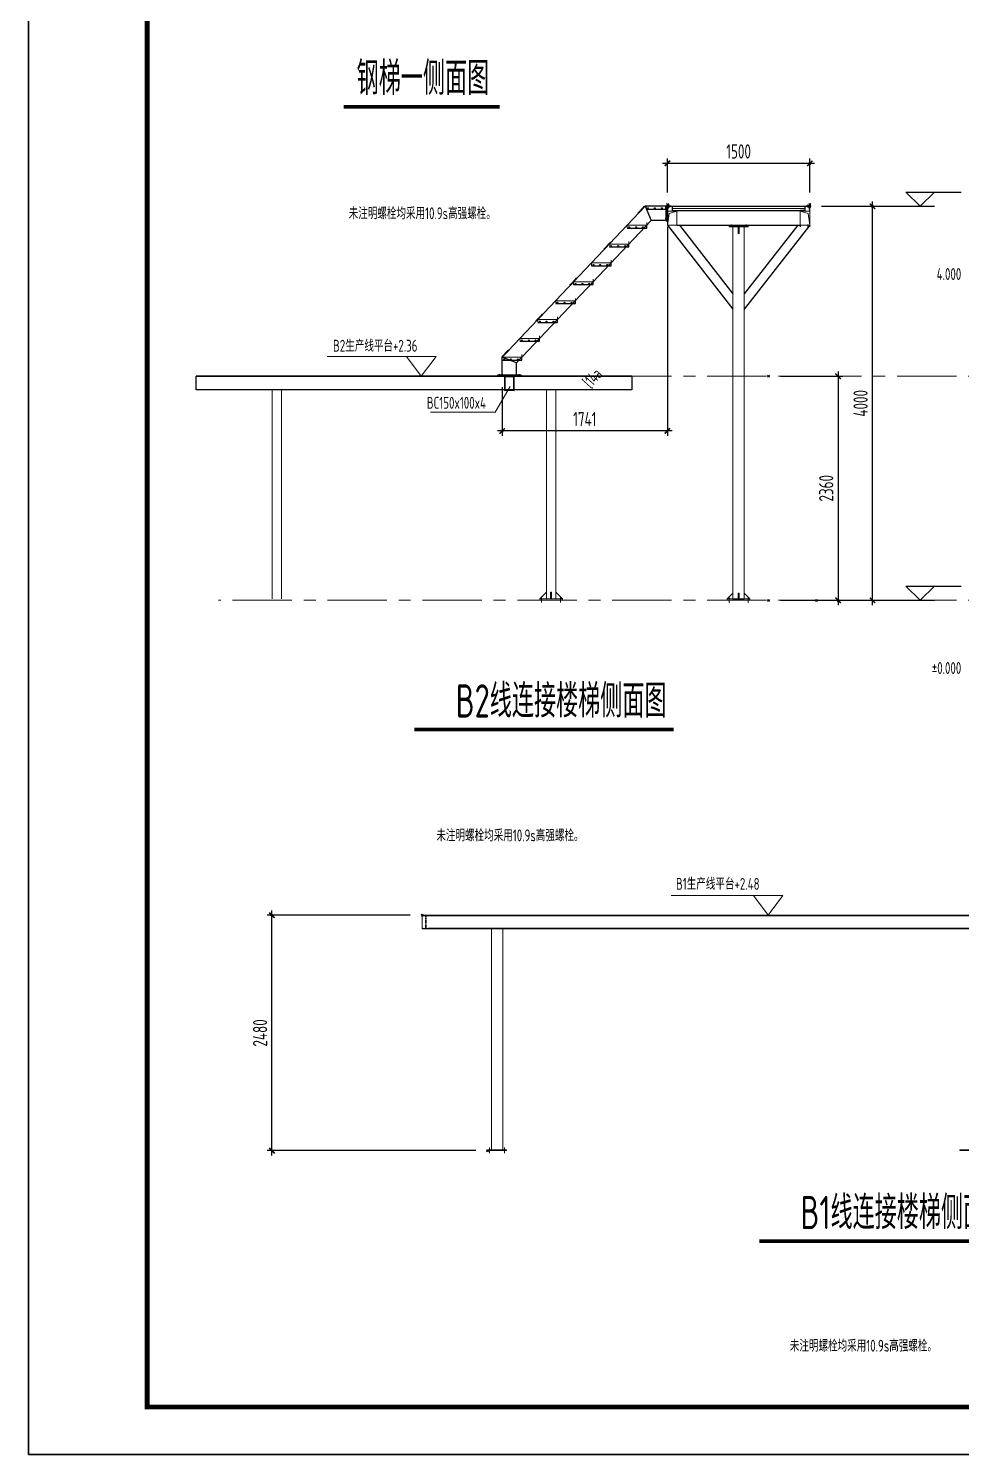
# Model space of a CAD drawing. Extents: x 498328 to 716449, y -893371 to -467753.
# Drawn here: x 526627 to 546287, y -821882 to -791843 of the extents above; entities that cross this region are included whole.
import ezdxf
from ezdxf.enums import TextEntityAlignment as Align

# ---------------------------------------------------------------- set-up
doc = ezdxf.new("R2010")
doc.units = 0
doc.header["$LTSCALE"] = 1000
doc.header["$PDMODE"] = 35
doc.header["$PDSIZE"] = 20
for name, pattern in [('CACHE', [0.375, 0.25, -0.125]), ('CENTER', [2, 1.25, -0.25, 0.25, -0.25]), ('CENTER2', [28.575, 19.05, -3.175, 3.175, -3.175])]:
    doc.linetypes.add(name, pattern=pattern)
doc.layers.get('0').update_dxf_attribs({"linetype": 'CONTINUOUS'})
for name, color, linetype in [('1轮廓实线层', 7, 'CONTINUOUS'), ('AXIS', 251, 'CENTER'), ('DIM', 3, 'CONTINUOUS'), ('HATCH', 252, 'CONTINUOUS'), ('PUB_TEXT', 7, 'CONTINUOUS'), ('PUB_TITLE', 4, 'CONTINUOUS'), ('SD_NAME_TOPC', 7, 'CONTINUOUS'), ('THIN', 7, 'CONTINUOUS'), ('设备基础', 2, 'CONTINUOUS')]:
    doc.layers.add(name, color=color, linetype=linetype)
doc.layers.add('22', color=7, linetype='CONTINUOUS', plot=False)
doc.layers.add('yichutu', color=7, linetype='CONTINUOUS', true_color=0xffffff, plot=False)
doc.layers.add('平立面图文字', color=7, linetype='CONTINUOUS', lineweight=18)
doc.layers.add('详图标注文字', color=7, linetype='CONTINUOUS', lineweight=18)
doc.styles.add('StTextStyle', font='yjkeng.shx', dxfattribs={"width": 0.7, "height": 250, "bigfont": 'yjkchn.shx'})
doc.styles.add('TSSD-REIN', font='tssdeng.shx', dxfattribs={"width": 0.7, "bigfont": 'tssdchn.shx'})
doc.styles.add('TSSD_DIMENSION', font='Tssdeng.shx', dxfattribs={"width": 0.7, "bigfont": 'hztxt.shx'})
doc.styles.add('TSSD_LABEL', font='Tssdeng.shx', dxfattribs={"width": 0.7, "bigfont": 'hztxt.shx'})
doc.styles.add('TSSD_REIN', font='Tssdeng.shx', dxfattribs={"width": 0.7, "bigfont": 'hztxt.shx'})
doc.dimstyles.new('TSSD_50_100', dxfattribs={"dimtxt": 300, "dimasz": 80, "dimexe": 100, "dimexo": 250, "dimgap": 100, "dimtad": 1, "dimdec": 0, "dimlfac": 0.5, "dimzin": 0, "dimdsep": 46, "dimtxsty": 'TSSD_DIMENSION', "dimblk": 'ARCHTICK', "dimcen": 0, "dimdle": 100, "dimclrt": 7, "dimadec": 0, "dimazin": 0, "dimtfac": 1, "dimtdec": 0, "dimtix": 1, "dimtmove": 2, "dimatfit": 3, "dimldrblk": 'ARCHTICK', "dimfxl": 0, "dimtolj": 1, "dimtzin": 0, "dimarcsym": 0})

# ---------------------------------------------------------------- blocks, each defined once
blk = doc.blocks.new('_ARCHTICK')
at = {"color": 0, "const_width": 0.4}
blk.add_lwpolyline([(-0.71, -0.71), (0.71, 0.71)], dxfattribs=at)
blk = doc.blocks.new('*D404')
at = {"layer": '22', "color": 0, "transparency": 16777216}
for p in [(543090, -795588), (544410, -795588), (543230, -803888)]:
    blk.add_point(p, dxfattribs=at)
at = {"layer": 'DIM', "color": 0, "lineweight": -2, "transparency": 16777216}
for p, q in [((543340, -795588), (544510, -795588)), ((544410, -803988), (544410, -795488)), ((543480, -803888), (544510, -803888))]:
    blk.add_line(p, q, dxfattribs=at)
at = {"layer": 'DIM', "color": 0, "lineweight": -2, "transparency": 16777216, "xscale": 80, "yscale": 80, "zscale": 80}
for p, rotation in [((544410, -795588), 90), ((544410, -803888), 270)]:
    blk.add_blockref('_ARCHTICK', p, dxfattribs=dict(at, rotation=rotation))
at = {"layer": 'DIM', "color": 7, "transparency": 16777216, "insert": (544160, -799738), "char_height": 300, "attachment_point": 5, "rotation": 90, "style": 'TSSD_DIMENSION'}
blk.add_mtext('\\A1;4000', dxfattribs=at)
blk = doc.blocks.new('240底板16mm厚')
at = {"layer": '1轮廓实线层', "lineweight": 9}
for p, q in [((1000128, -470401), (1000198, -470331)), ((1000243, -470331), (1000253, -470331)), ((1000243, -470401), (1000243, -470331)), ((1000253, -470401), (1000253, -470331)), ((1000368, -470401), (1000298, -470331))]:
    blk.add_line(p, q, dxfattribs=at)
at = {"layer": '1轮廓实线层', "linetype": 'CENTER2', "lineweight": 20, "ltscale": 0.01}
for p, q in [((1000148, -470383), (1000148, -470442)), ((1000348, -470383), (1000348, -470442))]:
    blk.add_line(p, q, dxfattribs=at)
at = {"layer": '1轮廓实线层', "lineweight": 20}
blk.add_lwpolyline([(1000128, -470401), (1000368, -470401), (1000368, -470417), (1000128, -470417)], close=True, dxfattribs=at)
blk = doc.blocks.new('*D405')
at = {"layer": '22', "color": 0, "transparency": 16777216}
for p in [(543090, -794682), (540090, -795550), (543090, -795550)]:
    blk.add_point(p, dxfattribs=at)
at = {"layer": 'DIM', "color": 0, "lineweight": -2, "transparency": 16777216}
for p, q in [((539990, -794682), (543190, -794682)), ((540090, -795300), (540090, -794582)), ((543090, -795300), (543090, -794582))]:
    blk.add_line(p, q, dxfattribs=at)
at = {"layer": 'DIM', "color": 0, "lineweight": -2, "transparency": 16777216, "xscale": 80, "yscale": 80, "zscale": 80, "rotation": 180}
blk.add_blockref('_ARCHTICK', (540090, -794682), dxfattribs=at)
at = {"layer": 'DIM', "color": 0, "lineweight": -2, "transparency": 16777216, "xscale": 80, "yscale": 80, "zscale": 80}
blk.add_blockref('_ARCHTICK', (543090, -794682), dxfattribs=at)
at = {"layer": 'DIM', "color": 7, "transparency": 16777216, "insert": (541590, -794432), "char_height": 300, "attachment_point": 5, "style": 'TSSD_DIMENSION'}
blk.add_mtext('\\A1;1500', dxfattribs=at)
blk = doc.blocks.new('爬梯护栏固定件')
at = {"layer": '1轮廓实线层', "linetype": 'CENTER2', "lineweight": 20, "ltscale": 0.01}
for p, q in [((234403, 412632), (234394, 412640)), ((234463, 412696), (234455, 412704))]:
    blk.add_line(p, q, dxfattribs=at)
at = {"layer": '设备基础', "color": 0}
for p, q in [((234395, 412632), (234463, 412705)), ((234395, 412632), (234398, 412629)), ((234398, 412629), (234467, 412701)), ((234463, 412705), (234467, 412701))]:
    blk.add_line(p, q, dxfattribs=at)
blk = doc.blocks.new('*D403')
at = {"layer": '22', "color": 0, "transparency": 16777216}
for p in [(540090, -795888), (536609, -799148), (536609, -800321)]:
    blk.add_point(p, dxfattribs=at)
at = {"layer": 'DIM', "color": 0, "lineweight": -2, "transparency": 16777216}
for p, q in [((540090, -796138), (540090, -800421)), ((536609, -799398), (536609, -800421)), ((540190, -800321), (536509, -800321))]:
    blk.add_line(p, q, dxfattribs=at)
at = {"layer": 'DIM', "color": 0, "lineweight": -2, "transparency": 16777216, "xscale": 80, "yscale": 80, "zscale": 80, "rotation": 180}
blk.add_blockref('_ARCHTICK', (536609, -800321), dxfattribs=at)
at = {"layer": 'DIM', "color": 0, "lineweight": -2, "transparency": 16777216, "xscale": 80, "yscale": 80, "zscale": 80}
blk.add_blockref('_ARCHTICK', (540090, -800321), dxfattribs=at)
at = {"layer": 'DIM', "color": 7, "transparency": 16777216, "insert": (538349, -800071), "char_height": 300, "attachment_point": 5, "style": 'TSSD_DIMENSION'}
blk.add_mtext('\\A1;1741', dxfattribs=at)
blk = doc.blocks.new('*D406')
at = {"layer": '22', "color": 0, "transparency": 16777216}
for p in [(542220, -799168), (542220, -803888), (543686, -803888)]:
    blk.add_point(p, dxfattribs=at)
at = {"layer": 'DIM', "color": 0, "lineweight": -2, "transparency": 16777216}
for p, q in [((542470, -799168), (543786, -799168)), ((543686, -799068), (543686, -803988)), ((542470, -803888), (543786, -803888))]:
    blk.add_line(p, q, dxfattribs=at)
at = {"layer": 'DIM', "color": 0, "lineweight": -2, "transparency": 16777216, "xscale": 80, "yscale": 80, "zscale": 80}
for p, rotation in [((543686, -799168), 90), ((543686, -803888), 270)]:
    blk.add_blockref('_ARCHTICK', p, dxfattribs=dict(at, rotation=rotation))
at = {"layer": 'DIM', "color": 7, "transparency": 16777216, "insert": (543436, -801528), "char_height": 300, "attachment_point": 5, "rotation": 90, "style": 'TSSD_DIMENSION'}
blk.add_mtext('\\A1;2360', dxfattribs=at)
blk = doc.blocks.new('140工字钢')
at = {"layer": '1轮廓实线层', "color": 4, "linetype": 'CACHE', "lineweight": 20, "ltscale": 0.05}
for p, q in [((295776, 414570), (295856, 414570)), ((295792, 414565), (295809, 414565)), ((295813, 414562), (295813, 414439)), ((295818, 414562), (295818, 414439)), ((295823, 414565), (295839, 414565)), ((295776, 414430), (295856, 414430)), ((295792, 414435), (295809, 414435)), ((295823, 414435), (295839, 414435))]:
    blk.add_line(p, q, dxfattribs=at)
for centre, radius, start, end in [((295793, 414598), 32.3, 237.6688, 268.8003), ((295809, 414561), 4.29, 9.2047, 90.5269), ((295823, 414561), 4.29, 89.4731, 170.7953), ((295838, 414598), 32.3, 271.1997, 302.3312), ((295793, 414403), 32.3, 91.1997, 122.3312), ((295809, 414440), 4.29, 269.4731, 350.7953), ((295823, 414440), 4.29, 189.2047, 270.5269), ((295838, 414403), 32.3, 57.6688, 88.8003)]:
    blk.add_arc(centre, radius, start, end, dxfattribs=at)
blk = doc.blocks.new('*D414')
at = {"layer": '22', "color": 0, "transparency": 16777216}
for p in [(531757, -810522), (534920, -810522), (536300, -815482)]:
    blk.add_point(p, dxfattribs=at)
at = {"layer": 'DIM', "color": 0, "lineweight": -2, "transparency": 16777216}
for p, q in [((531757, -815582), (531757, -810422)), ((534670, -810522), (531657, -810522)), ((536050, -815482), (531657, -815482))]:
    blk.add_line(p, q, dxfattribs=at)
at = {"layer": 'DIM', "color": 0, "lineweight": -2, "transparency": 16777216, "xscale": 80, "yscale": 80, "zscale": 80}
for p, rotation in [((531757, -810522), 90), ((531757, -815482), 270)]:
    blk.add_blockref('_ARCHTICK', p, dxfattribs=dict(at, rotation=rotation))
at = {"layer": 'DIM', "color": 7, "transparency": 16777216, "insert": (531507, -813002), "char_height": 300, "attachment_point": 5, "rotation": 90, "style": 'TSSD_DIMENSION'}
blk.add_mtext('\\A1;2480', dxfattribs=at)
blk = doc.blocks.new('yct-841-594-84100-59400-100-1000.0')
at = {"layer": 'yichutu', "color": 7, "true_color": 0xffffff}
blk.add_lwpolyline([(0, 0), (0, 59400), (84100, 59400), (84100, 0)], close=True, dxfattribs=at)

msp = doc.modelspace()

# ---------------------------------------------------------------- hatches: boundary and pattern name
at = {"layer": '1轮廓实线层', "lineweight": 20, "true_color": 0xadadad}
h = msp.add_hatch(dxfattribs=at)
h.set_pattern_fill('ANGLE', color=253, scale=20)
h.set_pattern_definition([(0, (-1382860.984, 137006.12), (0, 5.5), [4, -1.5]), (90, (-1382860.984, 137006.12), (-5.5, 3e-16), [4, -1.5])])
h.paths.add_polyline_path([(540290, -795687.6), (540190, -795687.6), (540190, -795675.6), (540290, -795675.6)])
h = msp.add_hatch(dxfattribs=at)
h.set_pattern_fill('ANGLE', color=253, scale=20)
h.set_pattern_definition([(0, (-1382900.984, 137006.12), (0, 5.5), [4, -1.5]), (90, (-1382900.984, 137006.12), (-5.5, 3e-16), [4, -1.5])])
h.paths.add_polyline_path([(542890, -795687.6), (542990, -795687.6), (542990, -795675.6), (542890, -795675.6)])
at = {"layer": 'HATCH'}
h = msp.add_hatch(dxfattribs=at)
h.set_pattern_fill('METAL', color=256, scale=4, style=0)
h.set_pattern_definition([(45, (316920.494, -498973.72), (-11.3137085, 11.3137085), [])])
h.paths.add_polyline_path([(536858.7, -799167.6), (536658.7, -799167.6), (536658.7, -799467.6), (536858.7, -799467.6)])
h.paths.add_polyline_path([(536668.7, -799177.6), (536848.7, -799177.6), (536848.7, -799457.6), (536668.7, -799457.6)], flags=16)

# ---------------------------------------------------------------- linework, layer by layer
at = {"layer": '1轮廓实线层', "linetype": 'CENTER2', "lineweight": 20, "ltscale": 0.01}
for p, q in [((539485.4, -795732.1), (539468.4, -795716)), ((539606.4, -795604.4), (539589.4, -795588.3)), ((540104.8, -795627.6), (540043.3, -795627.6)), ((540130, -795547.6), (540130, -795607.5)), ((543050, -795547.6), (543050, -795607.5)), ((540104.8, -795847.6), (540043.3, -795847.6)), ((541430, -796030), (541430, -795968.5)), ((541750, -796030), (541750, -795968.5)), ((543050, -796030), (543050, -795968.5)), ((536548.7, -799182.3), (536548.7, -799120.8)), ((536968.7, -799182.3), (536968.7, -799120.8)), ((541390, -803818.4), (541390, -803938.2)), ((541790, -803818.4), (541790, -803938.2))]:
    msp.add_line(p, q, dxfattribs=at)
at = {"layer": '1轮廓实线层', "color": 8, "lineweight": 9}
for p, q in [((540090, -795687.6), (540112.2, -795609.8)), ((540090, -795987.6), (540124.6, -795739.4)), ((540112.2, -795609.8), (540190, -795587.6)), ((540124.6, -795739.4), (540290, -795687.6)), ((543055.5, -795739.4), (542890, -795687.6)), ((543067.9, -795609.8), (542990, -795587.6)), ((543090, -795987.6), (543055.5, -795739.4)), ((543090, -795687.6), (543067.9, -795609.8)), ((541580, -796159.6), (541580, -796019.6)), ((541600, -796159.6), (541600, -796019.6)), ((541580, -796159.6), (541600, -796159.6)), ((532921.1, -798753.1), (535215.1, -798753.1)), ((534593.4, -798753.1), (534904.3, -799167.6)), ((535215.1, -798753.1), (534904.3, -799167.6)), ((540171.1, -810107.3), (542523.4, -810107.3)), ((541901.8, -810107.3), (542212.6, -810521.7)), ((542523.4, -810107.3), (542212.6, -810521.7))]:
    msp.add_line(p, q, dxfattribs=at)
at = {"layer": '1轮廓实线层', "lineweight": 20}
for p, q in [((540196, -795587.6), (540196, -795675.6)), ((542984, -795587.6), (542984, -795675.6)), ((541390, -795987.6), (541790, -795987.6)), ((541390, -796003.6), (541790, -796003.6)), ((541390, -796019.6), (541790, -796019.6)), ((541470, -796019.6), (541470, -803855.6)), ((541710, -796019.6), (541710, -803855.6)), ((542890, -795987.6), (543090, -795987.6))]:
    msp.add_line(p, q, dxfattribs=at)
at = {"layer": '1轮廓实线层', "linetype": 'CACHE', "lineweight": 20, "ltscale": 0.05}
msp.add_line((540196, -795635.6), (542984, -795635.6), dxfattribs=at)
at = {"layer": '1轮廓实线层', "lineweight": 9}
for p, q in [((541390, -796019.6), (541390, -795987.6)), ((541790, -796019.6), (541790, -795987.6)), ((543090, -796019.6), (543090, -795987.6)), ((541580, -803735.1), (541600, -803735.1)), ((541580, -803855.6), (541580, -803735.1)), ((541600, -803855.6), (541600, -803735.1))]:
    msp.add_line(p, q, dxfattribs=at)
at = {"layer": '1轮廓实线层', "color": 4, "lineweight": 20}
for p, q in [((531759.8, -799453.6), (531759.8, -803855.6)), ((531959.8, -799453.6), (531959.8, -803855.6)), ((537540, -799453.6), (537540, -803855.6)), ((537740, -799453.6), (537740, -803855.6)), ((534920, -810521.7), (548031.3, -810521.7)), ((534920, -810527.7), (534920, -810521.7)), ((534920, -810527.7), (534920, -810807.7)), ((534920, -810527.7), (548031.3, -810527.7)), ((535046.8, -810537.7), (547904.5, -810537.7)), ((534920, -810807.7), (548031.3, -810807.7)), ((535046.8, -810797.7), (547904.5, -810797.7)), ((536380, -810807.7), (536380, -815461.7)), ((536620, -810807.7), (536620, -815461.7)), ((536340, -815412.5), (536340, -815532.3)), ((536380, -815461.7), (536620, -815461.7)), ((536660, -815412.5), (536660, -815532.3))]:
    msp.add_line(p, q, dxfattribs=at)
at = {"layer": '1轮廓实线层', "lineweight": 9, "const_width": 20}
for points in [[(539640.1, -795587.6), (540090, -795587.6)], [(539640.1, -795587.6), (539640.1, -795647.6)], [(539243.3, -795985.4), (539656.5, -795985.4)], [(539243.3, -795985.4), (539243.3, -796045.4)], [(539656.5, -795985.4), (539656.5, -795925.4)], [(539279.8, -796383.1), (539279.8, -796323.1)], [(538866.6, -796383.1), (539279.8, -796383.1)], [(538866.6, -796383.1), (538866.6, -796443.1)], [(538490, -796780.9), (538903.1, -796780.9)], [(538490, -796780.9), (538490, -796840.9)], [(538903.1, -796780.9), (538903.1, -796720.9)], [(538113.3, -797178.7), (538526.4, -797178.7)], [(538113.3, -797178.7), (538113.3, -797238.7)], [(538526.4, -797178.7), (538526.4, -797118.7)], [(538149.8, -797576.5), (538149.8, -797516.5)], [(537736.6, -797576.5), (538149.8, -797576.5)], [(537736.6, -797576.5), (537736.6, -797636.5)], [(537359.9, -797974.3), (537773.1, -797974.3)], [(537359.9, -797974.3), (537359.9, -798034.3)], [(537773.1, -797974.3), (537773.1, -797914.3)], [(536983.3, -798372), (537396.4, -798372)], [(536983.3, -798372), (536983.3, -798432)], [(537396.4, -798372), (537396.4, -798312)], [(536608.7, -798767.6), (537021.9, -798767.6)], [(536608.7, -798767.6), (536608.7, -798827.6)], [(537021.9, -798767.6), (537021.9, -798707.6)]]:
    msp.add_lwpolyline(points, dxfattribs=at)
at = {"layer": '1轮廓实线层', "lineweight": 20}
for points in [[(540090, -795587.6), (540190, -795587.6), (540190, -795687.6), (540090, -795687.6)], [(540090, -795687.6), (540290, -795687.6), (540290, -795987.6), (540090, -795987.6)], [(540290, -795687.6), (540190, -795687.6), (540190, -795675.6), (540290, -795675.6)], [(542890, -795687.6), (542990, -795687.6), (542990, -795675.6), (542890, -795675.6)], [(543090, -795687.6), (542890, -795687.6), (542890, -795987.6), (543090, -795987.6)], [(543090, -795587.6), (542990, -795587.6), (542990, -795687.6), (543090, -795687.6)], [(541350, -803855.6), (541830, -803855.6), (541830, -803887.6), (541350, -803887.6)]]:
    msp.add_lwpolyline(points, close=True, dxfattribs=at)
at = {"layer": '1轮廓实线层', "color": 4, "lineweight": 20}
for points in [[(536858.7, -799167.6), (536858.7, -799467.6), (536658.7, -799467.6), (536658.7, -799167.6)], [(536848.7, -799177.6), (536848.7, -799457.6), (536668.7, -799457.6), (536668.7, -799177.6)], [(536300, -815461.7), (536700, -815461.7), (536700, -815481.7), (536300, -815481.7)], [(546651.3, -815461.7), (546251.3, -815461.7), (546251.3, -815481.7), (546651.3, -815481.7)]]:
    msp.add_lwpolyline(points, close=True, dxfattribs=at)
at = {"layer": 'AXIS', "lineweight": 20}
for p, q in [((554178.9, -799167.6), (530628.3, -799167.6)), ((554178.9, -803887.6), (530628.3, -803887.6))]:
    msp.add_line(p, q, dxfattribs=at)
at = {"layer": 'PUB_TEXT', "lineweight": 15}
for p, q in [((536462.2, -799924.2), (536778, -799384.1)), ((535101.2, -799924.2), (536462.2, -799924.2))]:
    msp.add_line(p, q, dxfattribs=at)
at = {"layer": 'PUB_TITLE'}
msp.add_lwpolyline([(526627.4, -821882.5), (610727.4, -821882.5), (610727.4, -762482.5), (526627.4, -762482.5)], close=True, dxfattribs=at)
at = {"layer": 'PUB_TITLE', "const_width": 100}
msp.add_lwpolyline([(529127.4, -820882.5), (609727.4, -820882.5), (609727.4, -763482.5), (529127.4, -763482.5)], close=True, dxfattribs=at)
at = {"layer": 'SD_NAME_TOPC', "const_width": 80}
for points in [[(533268.8, -793493.9), (536556.8, -793493.9)], [(534759.1, -806611), (540220.8, -806611)], [(542024.5, -817388.1), (547486.3, -817388.1)]]:
    msp.add_lwpolyline(points, dxfattribs=at)
at = {"layer": 'THIN'}
for p, q in [((545416.6, -795587.6), (545116.6, -795287.6)), ((545116.6, -795287.6), (545716.6, -795287.6)), ((545416.6, -795587.6), (545716.6, -795287.6)), ((545716.6, -795287.6), (546282, -795287.6)), ((544470.3, -795587.6), (545716.6, -795587.6)), ((545416.6, -795587.6), (545416.6, -795587.6)), ((545416.6, -803887.6), (545116.6, -803587.6)), ((545116.6, -803587.6), (545716.6, -803587.6)), ((545416.6, -803887.6), (545716.6, -803587.6)), ((545716.6, -803587.6), (546282, -803587.6)), ((544470.3, -803887.6), (545716.6, -803887.6)), ((545416.6, -803887.6), (545416.6, -803887.6))]:
    msp.add_line(p, q, dxfattribs=at)
at = {"layer": '设备基础', "color": 0}
for p, q in [((536608.7, -798767.6), (539620, -795587.6)), ((539468.7, -795732.8), (539606.2, -795587.6)), ((539468.7, -795732.8), (539475.9, -795739.6)), ((539475.9, -795739.6), (539613.5, -795594.4)), ((539606.2, -795587.6), (539613.4, -795594.4)), ((540058, -795587.6), (539620, -795587.6)), ((539620, -795587.6), (539749, -795887.6)), ((540058, -795587.6), (540058, -795887.6)), ((540058, -795587.6), (540090, -795587.6)), ((540074, -795587.6), (540074, -795887.6)), ((540090, -795577.6), (540170, -795577.6)), ((540090, -795577.6), (540090, -795587.6)), ((540090, -795587.6), (540090, -795887.6)), ((540090, -795587.6), (540170, -795587.6)), ((540170, -795577.6), (540170, -795587.6)), ((540196, -795587.6), (542984, -795587.6)), ((540196, -795675.6), (540290, -795675.6)), ((540196, -795675.6), (542984, -795675.6)), ((542984, -795675.6), (542890, -795675.6)), ((543010, -795577.6), (543090, -795577.6)), ((543010, -795577.6), (543010, -795587.6)), ((543010, -795587.6), (543090, -795587.6)), ((543090, -795577.6), (543090, -795587.6)), ((536908.7, -798887.1), (539749, -795887.6)), ((540058, -795887.6), (539749, -795887.6)), ((540058, -795887.6), (540090, -795887.6)), ((540090, -795987.6), (541470, -797755.9)), ((540090, -796019.6), (540090, -797587)), ((540290, -795987.6), (542890, -795987.6)), ((540343.7, -795987.6), (541470, -797430.8)), ((542836.3, -795987.6), (541710, -797430.8)), ((543090, -795987.6), (541710, -797755.9)), ((542890, -795987.6), (542890, -796019.6)), ((536608.7, -799147.6), (536608.7, -798767.6)), ((536908.7, -798887.1), (536608.7, -798767.6)), ((536908.7, -799147.6), (536908.7, -798887.1)), ((537008.7, -799147.6), (536508.7, -799147.6)), ((536508.7, -799147.6), (536508.7, -799167.6)), ((537008.7, -799167.6), (536508.7, -799167.6)), ((537008.7, -799147.6), (537008.7, -799167.6)), ((541350.4, -803854.7), (541470, -803735.1)), ((541470, -803855.6), (541710, -803855.6)), ((541829.7, -803854.7), (541710, -803735.1))]:
    msp.add_line(p, q, dxfattribs=at)
at = {"layer": '设备基础', "color": 8}
for p, q in [((539640.1, -795647.5), (540053.3, -795647.5)), ((540053.3, -795647.5), (540053.3, -795587.6)), ((539243.3, -796045.3), (539656.5, -796045.3)), ((539656.5, -796045.3), (539656.5, -795985.4)), ((538866.6, -796443.1), (539279.8, -796443.1)), ((539279.8, -796443.1), (539279.8, -796383.1)), ((538490, -796840.8), (538903.1, -796840.8)), ((538903.1, -796840.8), (538903.1, -796780.9)), ((538113.3, -797238.6), (538526.4, -797238.6)), ((538526.4, -797238.6), (538526.4, -797178.7)), ((537736.6, -797636.4), (538149.8, -797636.4)), ((538149.8, -797636.4), (538149.8, -797576.5)), ((537359.9, -798034.2), (537773.1, -798034.2)), ((537773.1, -798034.2), (537773.1, -797974.3)), ((536983.3, -798432), (537396.4, -798432)), ((537396.4, -798432), (537396.4, -798372)), ((536608.7, -798829.7), (537021.9, -798829.7)), ((537021.9, -798829.7), (537021.9, -798769.8))]:
    msp.add_line(p, q, dxfattribs=at)
at = {"layer": '设备基础', "color": 4}
for p, q in [((539340, -799167.6), (530159.8, -799167.6)), ((530159.8, -799173.6), (530159.8, -799167.6)), ((539340, -799173.6), (530159.8, -799173.6)), ((530159.8, -799453.6), (530159.8, -799173.6)), ((539340, -799167.6), (539340, -799173.6)), ((539340, -799173.6), (539340, -799453.6)), ((539340, -799453.6), (530159.8, -799453.6))]:
    msp.add_line(p, q, dxfattribs=at)
at = {"layer": '设备基础', "color": 8}
for centre in [(539680.1, -795629.5), (539825, -795629.5), (539969.9, -795629.5), (539283.3, -796027.2), (539428.2, -796027.2), (539573.1, -796027.2), (538906.6, -796425), (539051.5, -796425), (539196.4, -796425), (538530, -796822.8), (538674.9, -796822.8), (538819.8, -796822.8), (538153.3, -797220.6), (538298.2, -797220.6), (538443.1, -797220.6), (537776.6, -797618.4), (537921.5, -797618.4), (538066.4, -797618.4), (537399.9, -798016.1), (537544.9, -798016.1), (537689.8, -798016.1), (537023.3, -798413.9), (537168.2, -798413.9), (537313.1, -798413.9), (536648.7, -798811.7), (536793.6, -798811.7), (536938.5, -798811.7)]:
    msp.add_circle(centre, 10, dxfattribs=at)

# ---------------------------------------------------------------- block references
at = {"layer": '1轮廓实线层', "lineweight": 9, "xscale": 2, "yscale": 2, "zscale": 2}
msp.add_blockref('240底板16mm厚', (-1462856.9, 136946.8), dxfattribs=at)
at = {"layer": 'yichutu'}
msp.add_blockref('yct-841-594-84100-59400-100-1000.0', (526627.4, -821882.5), dxfattribs=at)
at = {"layer": '设备基础', "color": 0, "xscale": 2, "yscale": 2, "zscale": 2}
for name, p in [('爬梯护栏固定件', (69961.4, -1621755.2)), ('爬梯护栏固定件', (69245.9, -1622510.9)), ('爬梯护栏固定件', (68529.1, -1623267.9)), ('爬梯护栏固定件', (67812.3, -1624024.9)), ('140工字钢', (-56631.2, -1639668.5))]:
    msp.add_blockref(name, p, dxfattribs=at)

# ---------------------------------------------------------------- texts
at = {"layer": 'PUB_TEXT', "lineweight": 15, "width": 0.7}
for s, height, style, p in [('钢梯一侧面图', 700, 'TSSD-REIN', (533541.8, -793240.4)), ('BC150x100x4', 250, 'TSSD_REIN', (535020.8, -799852.2)), ('B2线连接楼梯侧面图', 700, 'TSSD-REIN', (535629.4, -806357.5)), ('B1线连接楼梯侧面图', 700, 'TSSD-REIN', (542894.9, -817134.6))]:
    msp.add_text(s, height=height, dxfattribs=dict(at, style=style)).set_placement(p)
at = {"layer": 'THIN', "style": 'TSSD_LABEL', "width": 0.7}
for s, p in [('4.000', (546282, -797214.5)), ('%%P0.000', (546282, -805514.5))]:
    msp.add_text(s, height=250, dxfattribs=at).set_placement(p, align=Align.BOTTOM_RIGHT)
for s, p in [('B2生产线平台+2.36', (533045.3, -798650.1)), ('B1生产线平台+2.48', (540271.4, -809987.1))]:
    msp.add_text(s, height=250, dxfattribs=at).set_placement(p)
at = {"layer": '平立面图文字', "color": 7, "style": 'StTextStyle', "width": 0.7}
msp.add_text('[14a', height=250, rotation=48.53437, dxfattribs=at).set_placement((538529.3, -799483.3), align=Align.BOTTOM_LEFT)
at = {"layer": '详图标注文字', "color": 7, "style": 'StTextStyle', "width": 0.7}
for p in [(534923.6, -795934.9), (536772.2, -809040), (544220.4, -819790.9)]:
    msp.add_text('未注明螺栓均采用10.9s高强螺栓。', height=250, dxfattribs=at).set_placement(p, align=Align.BOTTOM_CENTER)

# ---------------------------------------------------------------- dimensions: what is measured, and where the dimension line sits
at = {"layer": 'DIM'}
for base, p1, p2, picture, middle in [((543090, -794682.4), (540090, -795550.4), (543090, -795550.4), '*D405', (541590, -794432.4)), ((536608.7, -800321.3), (540090, -795887.6), (536608.7, -799147.6), '*D403', (538349.4, -800071.3))]:
    dim = msp.add_linear_dim(base=base, p1=p1, p2=p2, dimstyle='TSSD_50_100', dxfattribs=at)
    dim.commit()
    dim.dimension.update_dxf_attribs({"geometry": picture, "text_midpoint": middle})
dim = msp.add_linear_dim(base=(544409.7, -795587.6), p1=(543230, -803887.6), p2=(543090, -795587.6), angle=90, text='4000', dimstyle='TSSD_50_100', dxfattribs=at)
dim.commit()
dim.dimension.update_dxf_attribs({"geometry": '*D404', "text_midpoint": (544159.7, -799737.6)})
dim = msp.add_aligned_dim(p1=(542220.1, -799167.6), p2=(542220.1, -803887.6), distance=1466.4, dimstyle='TSSD_50_100', dxfattribs=at)
dim.commit()
dim.dimension.update_dxf_attribs({"geometry": '*D406', "text_midpoint": (543436.5, -801527.6)})
dim = msp.add_linear_dim(base=(531756.7, -810521.7), p1=(536300, -815481.7), p2=(534920, -810521.7), angle=90, dimstyle='TSSD_50_100', dxfattribs=at)
dim.commit()
dim.dimension.update_dxf_attribs({"geometry": '*D414', "text_midpoint": (531506.7, -813001.7)})

doc.saveas('drawing.dxf')
